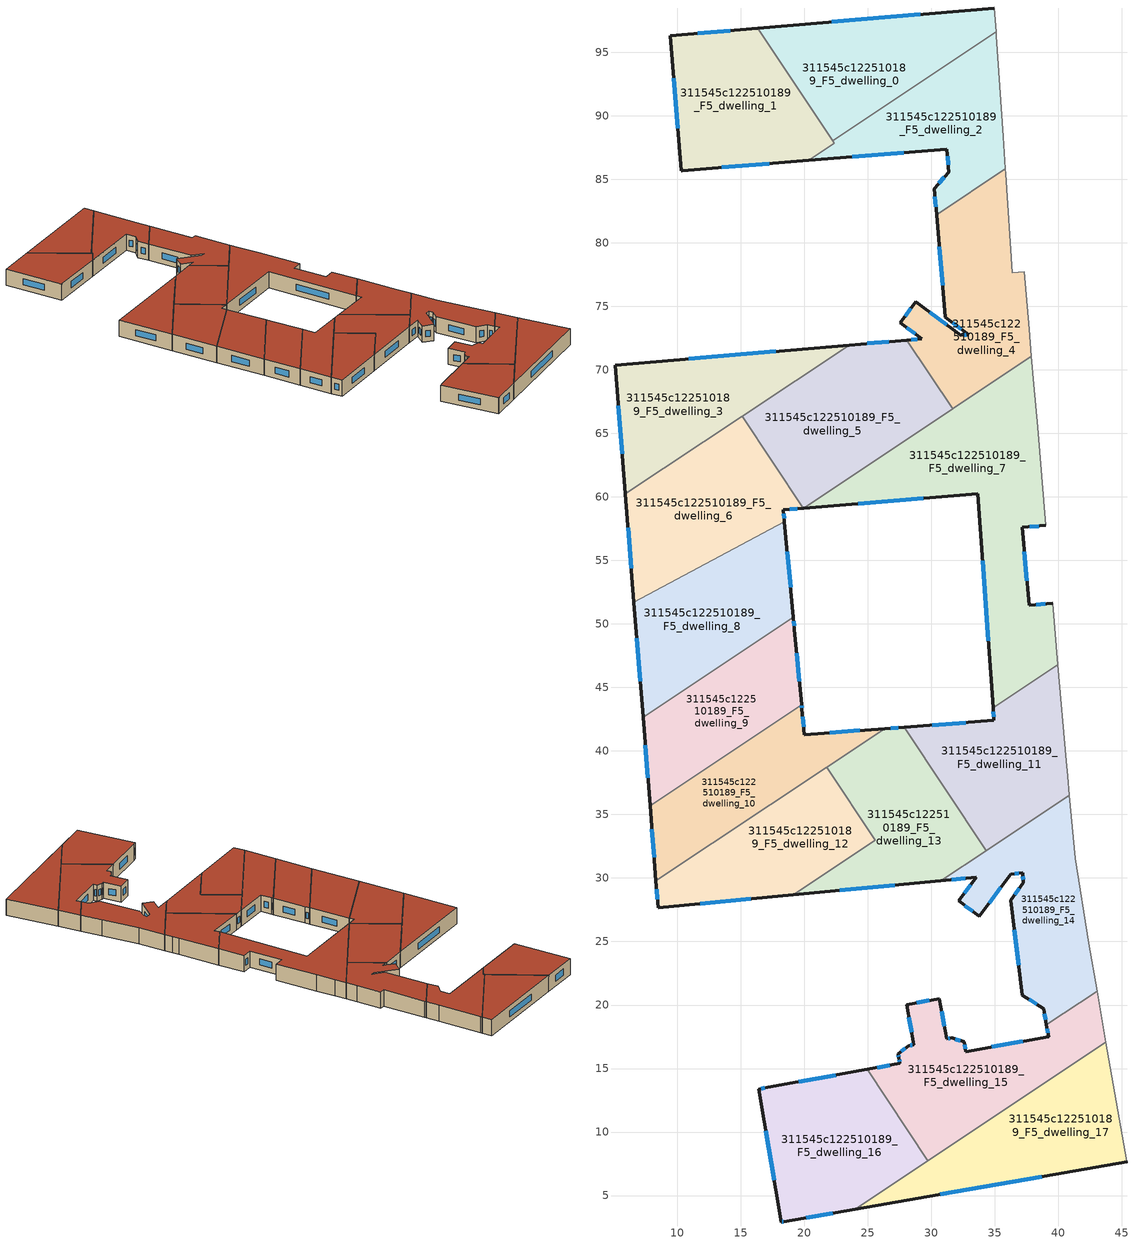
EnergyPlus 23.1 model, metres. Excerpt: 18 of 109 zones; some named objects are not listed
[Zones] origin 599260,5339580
311545c122510189_F5_dwelling_0
 floor to 311545c122510189_F4_dwelling_0 (EU_floor_Construction): 34.98,98.5 35.11,96.61 22.24,88.04 16.34,96.9 z15
 wall outside (EU_wall_Construction): 34.98,98.5 16.34,96.9 z15:18
 wall adiabatic (EU_wall_Construction): 35.11,96.61 34.98,98.5 z15:18
 wall to 311545c122510189_F5_dwelling_2 (EU_wall_Construction): 22.24,88.04 35.11,96.61 z15:18
 wall to 311545c122510189_F5_dwelling_1 (EU_wall_Construction): 16.34,96.9 22.24,88.04 z15:18
 window (EU_Window_Construction): 29.14,98 22.19,97.4 z15.94:17.06
 roof outside (EU_roof_Construction): 35.11,96.61 34.98,98.5 16.34,96.9 22.24,88.04 z18
311545c122510189_F5_dwelling_1
 floor to 311545c122510189_F4_dwelling_1 (EU_floor_Construction): 16.34,96.9 22.38,87.83 20.38,86.5 10.38,85.69 10.32,85.69 9.47,96.31 z15
 wall outside (EU_wall_Construction): 16.34,96.9 9.47,96.31 10.32,85.69 10.38,85.69 20.38,86.5 z15:18
 wall to 311545c122510189_F5_dwelling_2 (EU_wall_Construction): 20.38,86.5 22.38,87.83 22.24,88.04 z15:18
 window (EU_Window_Construction): 13.52,85.95 17.24,86.25 / 9.74,92.98 10.05,89.02 / 14.19,96.72 11.63,96.5 z15.94:17.06
 roof outside (EU_roof_Construction): 22.38,87.83 16.34,96.9 9.47,96.31 10.32,85.69 10.38,85.69 20.38,86.5 z18
311545c122510189_F5_dwelling_10
 floor to 311545c122510189_F4_dwelling_10 (EU_floor_Construction): 26.35,41.76 8.33,29.76 7.86,35.71 19.79,43.65 19.83,43.31 20.02,41.29 z15
 wall outside (EU_wall_Construction): 7.86,35.71 8.33,29.76 / 26.35,41.76 20.02,41.29 19.83,43.31 19.79,43.65 z15:18
 wall to 311545c122510189_F5_dwelling_9 (EU_wall_Construction): 19.79,43.65 7.86,35.71 z15:18
 wall to 311545c122510189_F5_dwelling_12 (EU_wall_Construction): 8.33,29.76 21.77,38.71 z15:18
 wall to 311545c122510189_F5_dwelling_13 (EU_wall_Construction): 21.77,38.71 26.35,41.76 z15:18
 window (EU_Window_Construction): 8.01,33.84 8.19,31.63 / 19.82,43.42 19.8,43.54 / 19.96,41.93 19.89,42.68 / 24.36,41.62 22,41.44 z15.94:17.06
 roof outside (EU_roof_Construction): 26.35,41.76 20.02,41.29 19.83,43.31 19.79,43.65 7.86,35.71 8.33,29.76 z18
311545c122510189_F5_dwelling_11
 floor to 311545c122510189_F4_dwelling_11 (EU_floor_Construction): 39.97,46.79 40.62,39.21 40.74,38.02 40.88,36.53 34.33,32.16 27.86,41.88 34.94,42.4 34.87,43.39 z15
 wall outside (EU_wall_Construction): 34.87,43.39 34.94,42.4 27.86,41.88 z15:18
 wall to 311545c122510189_F5_dwelling_13 (EU_wall_Construction): 27.86,41.88 34.33,32.16 z15:18
 wall to 311545c122510189_F5_dwelling_7 (EU_wall_Construction): 39.97,46.79 34.87,43.39 z15:18
 wall adiabatic (EU_wall_Construction): 40.88,36.53 40.74,38.02 40.62,39.21 39.97,46.79 z15:18
 wall to 311545c122510189_F5_dwelling_14 (EU_wall_Construction): 34.33,32.16 40.88,36.53 z15:18
 window (EU_Window_Construction): 32.72,42.24 30.08,42.04 / 34.89,43.08 34.92,42.71 z15.94:17.06
 roof outside (EU_roof_Construction): 40.88,36.53 40.74,38.02 40.62,39.21 39.97,46.79 34.87,43.39 34.94,42.4 27.86,41.88 34.33,32.16 z18
311545c122510189_F5_dwelling_12
 floor to 311545c122510189_F4_dwelling_12 (EU_floor_Construction): 21.77,38.71 25.59,32.98 19.14,28.68 8.5,27.68 8.33,29.76 z15
 wall outside (EU_wall_Construction): 8.33,29.76 8.5,27.68 19.14,28.68 z15:18
 wall to 311545c122510189_F5_dwelling_13 (EU_wall_Construction): 19.14,28.68 25.59,32.98 21.77,38.71 z15:18
 window (EU_Window_Construction): 11.83,27.99 15.8,28.37 / 8.38,29.11 8.45,28.33 z15.94:17.06
 roof outside (EU_roof_Construction): 25.59,32.98 21.77,38.71 8.33,29.76 8.5,27.68 19.14,28.68 z18
311545c122510189_F5_dwelling_13
 floor to 311545c122510189_F4_dwelling_13 (EU_floor_Construction): 27.86,41.88 34.33,32.16 30.75,29.78 19.14,28.68 25.59,32.98 21.77,38.71 26.35,41.76 z15
 wall outside (EU_wall_Construction): 27.86,41.88 26.35,41.76 / 19.14,28.68 30.75,29.78 z15:18
 wall to 311545c122510189_F5_dwelling_14 (EU_wall_Construction): 30.75,29.78 34.33,32.16 z15:18
 window (EU_Window_Construction): 27.39,41.84 26.82,41.8 / 22.78,29.03 27.11,29.44 z15.94:17.06
 roof outside (EU_roof_Construction): 34.33,32.16 27.86,41.88 26.35,41.76 21.77,38.71 25.59,32.98 19.14,28.68 30.75,29.78 z18
311545c122510189_F5_dwelling_14
 floor to 311545c122510189_F4_dwelling_14 (EU_floor_Construction): 40.88,36.53 41.32,31.55 42.39,24.87 43.06,21.09 39.07,18.43 38.84,19.7 37.18,20.78 36.25,28.26 37.25,29.62 37.2,30.39 36.28,30.31 33.77,26.98 32.15,28.2 33.54,30.05 30.75,29.78 z15
 wall outside (EU_wall_Construction): 30.75,29.78 33.54,30.05 32.15,28.2 33.77,26.98 36.28,30.31 37.2,30.39 37.25,29.62 36.25,28.26 37.18,20.78 38.84,19.7 39.07,18.43 z15:18
 wall adiabatic (EU_wall_Construction): 43.06,21.09 42.39,24.87 41.32,31.55 40.88,36.53 z15:18
 wall to 311545c122510189_F5_dwelling_15 (EU_wall_Construction): 39.07,18.43 43.06,21.09 z15:18
 window (EU_Window_Construction): 37.7,20.45 38.32,20.04 / 36.54,25.91 36.89,23.13 / 36.94,29.2 36.57,28.68 / 37.21,30.15 37.23,29.87 / 36.57,30.33 36.91,30.37 / 34.55,28.02 35.49,29.26 / 32.66,27.82 33.26,27.36 / 33.11,29.47 32.59,28.78 / 31.63,29.86 32.67,29.96 / 38.91,19.3 39,18.83 z15.94:17.06
 roof outside (EU_roof_Construction): 43.06,21.09 42.39,24.87 41.32,31.55 40.88,36.53 30.75,29.78 33.54,30.05 32.15,28.2 33.77,26.98 36.28,30.31 37.2,30.39 37.25,29.62 36.25,28.26 37.18,20.78 38.84,19.7 39.07,18.43 z18
311545c122510189_F5_dwelling_15
 floor to 311545c122510189_F4_dwelling_15 (EU_floor_Construction): 43.06,21.09 43.76,17.08 29.74,7.74 24.95,14.93 27.54,15.4 27.46,15.83 27.4,16.15 28.21,16.8 28.64,16.88 28.07,20.04 30.64,20.5 31.21,17.34 31.6,17.41 32.59,17.09 32.72,16.34 39.24,17.52 39.07,18.43 z15
 wall outside (EU_wall_Construction): 39.07,18.43 39.24,17.52 32.72,16.34 32.59,17.09 31.6,17.41 31.21,17.34 30.64,20.5 28.07,20.04 28.64,16.88 28.21,16.8 27.4,16.15 27.46,15.83 27.54,15.4 24.95,14.93 z15:18
 wall adiabatic (EU_wall_Construction): 43.76,17.08 43.06,21.09 z15:18
 wall to 311545c122510189_F5_dwelling_16 (EU_wall_Construction): 24.95,14.93 29.74,7.74 z15:18
 wall to 311545c122510189_F5_dwelling_17 (EU_wall_Construction): 29.74,7.74 43.76,17.08 z15:18
 window (EU_Window_Construction): 27.96,16.6 27.65,16.36 / 28.5,16.85 28.35,16.82 / 28.25,19.05 28.46,17.87 / 29.83,20.36 28.87,20.18 / 31.03,18.33 30.82,19.51 / 31.48,17.38 31.33,17.36 / 32.28,17.19 31.91,17.31 / 32.68,16.57 32.63,16.86 / 37.2,17.15 34.76,16.71 / 39.13,18.15 39.19,17.81 / 26.73,15.25 25.76,15.07 / 27.48,15.7 27.51,15.53 / 27.41,16.05 27.44,15.93 z15.94:17.06
 roof outside (EU_roof_Construction): 43.76,17.08 43.06,21.09 39.07,18.43 39.24,17.52 32.72,16.34 32.59,17.09 31.6,17.41 31.21,17.34 30.64,20.5 28.07,20.04 28.64,16.88 28.21,16.8 27.4,16.15 27.46,15.83 27.54,15.4 24.95,14.93 29.74,7.74 z18
311545c122510189_F5_dwelling_16
 floor to 311545c122510189_F4_dwelling_16 (EU_floor_Construction): 24.95,14.93 29.74,7.74 24.02,3.93 18.4,2.95 18.2,2.92 16.41,13.38 17.12,13.51 z15
 wall outside (EU_wall_Construction): 24.95,14.93 17.12,13.51 16.41,13.38 18.2,2.92 18.4,2.95 24.02,3.93 z15:18
 wall to 311545c122510189_F5_dwelling_17 (EU_wall_Construction): 24.02,3.93 29.74,7.74 z15:18
 window (EU_Window_Construction): 18.26,2.93 18.33,2.94 / 16.97,10.1 17.63,6.2 / 16.9,13.47 16.63,13.42 / 22.5,14.48 19.58,13.95 / 20.16,3.26 22.26,3.62 z15.94:17.06
 roof outside (EU_roof_Construction): 29.74,7.74 24.95,14.93 17.12,13.51 16.41,13.38 18.2,2.92 18.4,2.95 24.02,3.93 z18
311545c122510189_F5_dwelling_17
 floor to 311545c122510189_F4_dwelling_17 (EU_floor_Construction): 43.76,17.08 45.41,7.7 45.43,7.67 24.02,3.93 z15
 wall outside (EU_wall_Construction): 24.02,3.93 45.43,7.67 z15:18
 wall adiabatic (EU_wall_Construction): 45.43,7.67 45.41,7.7 43.76,17.08 z15:18
 window (EU_Window_Construction): 30.73,5.1 38.72,6.5 z15.94:17.06
 roof outside (EU_roof_Construction): 45.43,7.67 45.41,7.7 43.76,17.08 24.02,3.93 z18
311545c122510189_F5_dwelling_2
 floor to 311545c122510189_F4_dwelling_2 (EU_floor_Construction): 35.11,96.61 35.13,96.33 35.67,88.36 35.83,85.82 30.42,82.22 30.24,84.28 31.39,85.58 31.24,87.38 20.38,86.5 22.38,87.83 22.24,88.04 z15
 wall outside (EU_wall_Construction): 20.38,86.5 31.24,87.38 31.39,85.58 30.24,84.28 30.42,82.22 z15:18
 wall adiabatic (EU_wall_Construction): 35.83,85.82 35.67,88.36 35.13,96.33 35.11,96.61 z15:18
 wall to 311545c122510189_F5_dwelling_4 (EU_wall_Construction): 30.42,82.22 35.83,85.82 z15:18
 window (EU_Window_Construction): 30.3,83.63 30.37,82.86 / 31.03,85.17 30.6,84.69 / 31.29,86.82 31.34,86.14 / 23.78,86.78 27.83,87.1 z15.94:17.06
 roof outside (EU_roof_Construction): 35.83,85.82 35.67,88.36 35.13,96.33 35.11,96.61 22.24,88.04 22.38,87.83 20.38,86.5 31.24,87.38 31.39,85.58 30.24,84.28 30.42,82.22 z18
311545c122510189_F5_dwelling_3
 floor to 311545c122510189_F4_dwelling_3 (EU_floor_Construction): 23.54,71.96 5.93,60.24 5.13,70.37 z15
 wall outside (EU_wall_Construction): 23.54,71.96 5.13,70.37 5.93,60.24 z15:18
 wall to 311545c122510189_F5_dwelling_6 (EU_wall_Construction): 5.93,60.24 15.12,66.35 z15:18
 wall to 311545c122510189_F5_dwelling_5 (EU_wall_Construction): 15.12,66.35 23.54,71.96 z15:18
 window (EU_Window_Construction): 5.38,67.2 5.68,63.41 / 17.77,71.46 10.9,70.87 z15.94:17.06
 roof outside (EU_roof_Construction): 23.54,71.96 5.13,70.37 5.93,60.24 z18
311545c122510189_F5_dwelling_4
 floor to 311545c122510189_F4_dwelling_4 (EU_floor_Construction): 35.83,85.82 35.86,85.45 36.39,77.66 37.33,77.74 37.72,73.19 37.9,71.07 31.69,66.93 28.08,72.35 29.26,72.46 27.56,73.72 28.78,75.36 32.33,72.72 32.95,72.77 31.12,74.14 30.42,82.22 z15
 wall outside (EU_wall_Construction): 30.42,82.22 31.12,74.14 32.95,72.77 32.33,72.72 28.78,75.36 27.56,73.72 29.26,72.46 28.08,72.35 z15:18
 wall adiabatic (EU_wall_Construction): 37.9,71.07 37.72,73.19 37.33,77.74 36.39,77.66 35.86,85.45 35.83,85.82 z15:18
 wall to 311545c122510189_F5_dwelling_5 (EU_wall_Construction): 28.08,72.35 31.69,66.93 z15:18
 wall to 311545c122510189_F5_dwelling_7 (EU_wall_Construction): 31.69,66.93 37.9,71.07 z15:18
 window (EU_Window_Construction): 32.76,72.76 32.52,72.74 / 31.69,73.71 32.38,73.2 / 30.64,79.69 30.9,76.67 / 28.89,72.42 28.45,72.39 / 28.09,73.33 28.73,72.85 / 28.39,74.85 27.94,74.24 / 31.22,73.55 29.89,74.53 z15.94:17.06
 roof outside (EU_roof_Construction): 37.9,71.07 37.72,73.19 37.33,77.74 36.39,77.66 35.86,85.45 35.83,85.82 30.42,82.22 31.12,74.14 32.95,72.77 32.33,72.72 28.78,75.36 27.56,73.72 29.26,72.46 28.08,72.35 31.69,66.93 z18
311545c122510189_F5_dwelling_5
 floor to 311545c122510189_F4_dwelling_5 (EU_floor_Construction): 28.08,72.35 31.69,66.93 19.96,59.12 19.93,59.12 15.12,66.35 23.54,71.96 z15
 wall outside (EU_wall_Construction): 19.93,59.12 19.96,59.12 / 28.08,72.35 23.54,71.96 z15:18
 wall to 311545c122510189_F5_dwelling_6 (EU_wall_Construction): 15.12,66.35 19.93,59.12 z15:18
 wall to 311545c122510189_F5_dwelling_7 (EU_wall_Construction): 19.96,59.12 31.69,66.93 z15:18
 window (EU_Window_Construction): 26.66,72.23 24.96,72.08 z15.94:17.06
 roof outside (EU_roof_Construction): 31.69,66.93 28.08,72.35 23.54,71.96 15.12,66.35 19.93,59.12 19.96,59.12 z18
311545c122510189_F5_dwelling_6
 floor to 311545c122510189_F4_dwelling_6 (EU_floor_Construction): 15.12,66.35 19.93,59.12 18.35,58.99 18.44,58.04 6.6,51.71 5.93,60.24 z15
 wall outside (EU_wall_Construction): 18.44,58.04 18.35,58.99 19.93,59.12 / 5.93,60.24 6.6,51.71 z15:18
 wall to 311545c122510189_F5_dwelling_8 (EU_wall_Construction): 6.6,51.71 18.44,58.04 z15:18
 window (EU_Window_Construction): 18.85,59.03 19.44,59.08 / 18.41,58.34 18.38,58.69 / 6.14,57.56 6.39,54.39 z15.94:17.06
 roof outside (EU_roof_Construction): 18.44,58.04 18.35,58.99 19.93,59.12 15.12,66.35 5.93,60.24 6.6,51.71 z18
311545c122510189_F5_dwelling_7
 floor to 311545c122510189_F4_dwelling_7 (EU_floor_Construction): 37.9,71.07 38.08,68.87 38.38,65.48 39.03,57.76 37.17,57.6 37.71,51.47 39.56,51.63 39.97,46.79 34.87,43.39 33.68,60.25 19.96,59.12 z15
 wall outside (EU_wall_Construction): 39.56,51.63 37.71,51.47 37.17,57.6 39.03,57.76 / 19.96,59.12 33.68,60.25 34.87,43.39 z15:18
 wall adiabatic (EU_wall_Construction): 39.97,46.79 39.56,51.63 / 39.03,57.76 38.38,65.48 38.08,68.87 37.9,71.07 z15:18
 window (EU_Window_Construction): 37.76,57.65 38.45,57.71 / 37.54,53.39 37.34,55.68 / 38.98,51.58 38.29,51.52 / 34.05,54.96 34.49,48.67 / 24.26,59.48 29.38,59.89 z15.94:17.06
 roof outside (EU_roof_Construction): 39.97,46.79 39.56,51.63 37.71,51.47 37.17,57.6 39.03,57.76 38.38,65.48 38.08,68.87 37.9,71.07 19.96,59.12 33.68,60.25 34.87,43.39 z18
311545c122510189_F5_dwelling_8
 floor to 311545c122510189_F4_dwelling_8 (EU_floor_Construction): 18.44,58.04 19.15,50.53 7.32,42.64 6.6,51.71 z15
 wall outside (EU_wall_Construction): 19.15,50.53 18.44,58.04 / 6.6,51.71 7.32,42.64 z15:18
 wall to 311545c122510189_F5_dwelling_9 (EU_wall_Construction): 7.32,42.64 19.15,50.53 z15:18
 window (EU_Window_Construction): 18.93,52.88 18.66,55.69 / 6.83,48.87 7.09,45.49 z15.94:17.06
 roof outside (EU_roof_Construction): 19.15,50.53 18.44,58.04 6.6,51.71 7.32,42.64 z18
311545c122510189_F5_dwelling_9
 floor to 311545c122510189_F4_dwelling_9 (EU_floor_Construction): 19.15,50.53 19.23,49.57 19.79,43.65 7.86,35.71 7.32,42.64 z15
 wall outside (EU_wall_Construction): 19.79,43.65 19.23,49.57 19.15,50.53 / 7.32,42.64 7.86,35.71 z15:18
 window (EU_Window_Construction): 19.21,49.87 19.18,50.23 / 19.62,45.51 19.41,47.71 / 7.49,40.47 7.69,37.88 z15.94:17.06
 roof outside (EU_roof_Construction): 19.79,43.65 19.23,49.57 19.15,50.53 7.32,42.64 7.86,35.71 z18
[Building]
EU S2 Campaign: North Axis=0; Terrain=City; Solar Distribution=FullExterior
[Site:Location]
Vienna: Latitude=48; Longitude=16.5; Time Zone=1; Elevation=183
[SizingPeriod:WeatherFileDays]
AnnualSizingPeriod: Begin Month=1; Begin Day of Month=1; End Month=12; End Day of Month=31; Day of Week for Start Day=Monday; Use Weather File Daylight Saving Period=No; Use Weather File Rain and Snow Indicators=No
[MATERIAL]
EU_InternalMass_Material: Roughness=MediumRough; Thickness=0.1; Conductivity=1; Density=1800; Specific Heat=900; Thermal Absorptance=0.9; Solar Absorptance=0.7; Visible Absorptance=0.7
[MATERIAL:NOMASS] Roughness=MediumRough; Thermal Absorptance=0.9; Solar Absorptance=0.7; Visible Absorptance=0.7
Name | Thermal Resistance
EU_wall_NoMass | 0.914258
EU_roof_NoMass | 0.954009
EU_floor_NoMass | 1.09711
[WINDOWMATERIAL:SIMPLEGLAZINGSYSTEM]
EU_Window_SimpleGlazing: UFactor=2.09642; Solar Heat Gain Coefficient=0.65; Visible Transmittance=0.65
[CONSTRUCTION]
EU_wall_Construction: EU_wall_NoMass
EU_roof_Construction: EU_roof_NoMass
EU_floor_Construction: EU_floor_NoMass
EU_Window_Construction: EU_Window_SimpleGlazing
EU_InternalMass_Construction: EU_InternalMass_Material
[ZONE] Type=1; Multiplier=1; Ceiling Height=autocalculate; Floor Area=autocalculate; Part of Total Floor Area=Yes
Name | Volume
311545c122510189_F5_dwelling_0 | 299.782
311545c122510189_F5_dwelling_1 | 311.32
311545c122510189_F5_dwelling_10 | 258.295
311545c122510189_F5_dwelling_11 | 295.925
311545c122510189_F5_dwelling_12 | 280.53
311545c122510189_F5_dwelling_13 | 295.909
311545c122510189_F5_dwelling_14 | 290.134
311545c122510189_F5_dwelling_15 | 321.895
311545c122510189_F5_dwelling_16 | 321.857
311545c122510189_F5_dwelling_17 | 311.333
311545c122510189_F5_dwelling_2 | 260.958
311545c122510189_F5_dwelling_3 | 281.851
311545c122510189_F5_dwelling_4 | 320.472
311545c122510189_F5_dwelling_5 | 355.345
311545c122510189_F5_dwelling_6 | 324.413
311545c122510189_F5_dwelling_7 | 503.528
311545c122510189_F5_dwelling_8 | 309.697
311545c122510189_F5_dwelling_9 | 260.325
[INTERNALMASS] Construction=EU_InternalMass_Construction
Name | Zone or ZoneList | Surface Area
311545c122510189_F5_dwelling_0_EU_InternalMass | 311545c122510189_F5_dwelling_0 | 99.9228
311545c122510189_F5_dwelling_1_EU_InternalMass | 311545c122510189_F5_dwelling_1 | 103.773
311545c122510189_F5_dwelling_2_EU_InternalMass | 311545c122510189_F5_dwelling_2 | 86.988
311545c122510189_F5_dwelling_3_EU_InternalMass | 311545c122510189_F5_dwelling_3 | 93.9516
311545c122510189_F5_dwelling_4_EU_InternalMass | 311545c122510189_F5_dwelling_4 | 106.824
311545c122510189_F5_dwelling_5_EU_InternalMass | 311545c122510189_F5_dwelling_5 | 118.447
311545c122510189_F5_dwelling_6_EU_InternalMass | 311545c122510189_F5_dwelling_6 | 108.129
311545c122510189_F5_dwelling_7_EU_InternalMass | 311545c122510189_F5_dwelling_7 | 167.845
311545c122510189_F5_dwelling_8_EU_InternalMass | 311545c122510189_F5_dwelling_8 | 103.227
311545c122510189_F5_dwelling_9_EU_InternalMass | 311545c122510189_F5_dwelling_9 | 86.7707
311545c122510189_F5_dwelling_10_EU_InternalMass | 311545c122510189_F5_dwelling_10 | 86.1005
311545c122510189_F5_dwelling_11_EU_InternalMass | 311545c122510189_F5_dwelling_11 | 98.6419
311545c122510189_F5_dwelling_12_EU_InternalMass | 311545c122510189_F5_dwelling_12 | 93.5087
311545c122510189_F5_dwelling_13_EU_InternalMass | 311545c122510189_F5_dwelling_13 | 98.6368
311545c122510189_F5_dwelling_14_EU_InternalMass | 311545c122510189_F5_dwelling_14 | 96.712
311545c122510189_F5_dwelling_15_EU_InternalMass | 311545c122510189_F5_dwelling_15 | 107.296
311545c122510189_F5_dwelling_16_EU_InternalMass | 311545c122510189_F5_dwelling_16 | 107.286
311545c122510189_F5_dwelling_17_EU_InternalMass | 311545c122510189_F5_dwelling_17 | 103.778
[OTHEREQUIPMENT] Fuel Type=Electricity; Design Level Calculation Method=Watts/Area; Power per Zone Floor Area=1; Fraction Latent=0; Fraction Radiant=0; Fraction Lost=0; Carbon Dioxide Generation Rate=0; EndUse Subcategory=EU_Step8_InternalGains
Name | Zone or ZoneList or Space or SpaceList | Schedule
EU_Step8_InternalGain_311545c122510189_F5_dwelling_0_f000 | 311545c122510189_F5_dwelling_0 | EU_Step8_GainSchedule_311545c122510189_F5_dwelling_0_f000
EU_Step8_InternalGain_311545c122510189_F5_dwelling_1_f000 | 311545c122510189_F5_dwelling_1 | EU_Step8_GainSchedule_311545c122510189_F5_dwelling_1_f000
EU_Step8_InternalGain_311545c122510189_F5_dwelling_2_f000 | 311545c122510189_F5_dwelling_2 | EU_Step8_GainSchedule_311545c122510189_F5_dwelling_2_f000
EU_Step8_InternalGain_311545c122510189_F5_dwelling_3_f000 | 311545c122510189_F5_dwelling_3 | EU_Step8_GainSchedule_311545c122510189_F5_dwelling_3_f000
EU_Step8_InternalGain_311545c122510189_F5_dwelling_4_f000 | 311545c122510189_F5_dwelling_4 | EU_Step8_GainSchedule_311545c122510189_F5_dwelling_4_f000
EU_Step8_InternalGain_311545c122510189_F5_dwelling_5_f000 | 311545c122510189_F5_dwelling_5 | EU_Step8_GainSchedule_311545c122510189_F5_dwelling_5_f000
EU_Step8_InternalGain_311545c122510189_F5_dwelling_6_f000 | 311545c122510189_F5_dwelling_6 | EU_Step8_GainSchedule_311545c122510189_F5_dwelling_6_f000
EU_Step8_InternalGain_311545c122510189_F5_dwelling_7_f000 | 311545c122510189_F5_dwelling_7 | EU_Step8_GainSchedule_311545c122510189_F5_dwelling_7_f000
EU_Step8_InternalGain_311545c122510189_F5_dwelling_8_f000 | 311545c122510189_F5_dwelling_8 | EU_Step8_GainSchedule_311545c122510189_F5_dwelling_8_f000
EU_Step8_InternalGain_311545c122510189_F5_dwelling_9_f000 | 311545c122510189_F5_dwelling_9 | EU_Step8_GainSchedule_311545c122510189_F5_dwelling_9_f000
EU_Step8_InternalGain_311545c122510189_F5_dwelling_10_f000 | 311545c122510189_F5_dwelling_10 | EU_Step8_GainSchedule_311545c122510189_F5_dwelling_10_f000
EU_Step8_InternalGain_311545c122510189_F5_dwelling_11_f000 | 311545c122510189_F5_dwelling_11 | EU_Step8_GainSchedule_311545c122510189_F5_dwelling_11_f000
EU_Step8_InternalGain_311545c122510189_F5_dwelling_12_f000 | 311545c122510189_F5_dwelling_12 | EU_Step8_GainSchedule_311545c122510189_F5_dwelling_12_f000
EU_Step8_InternalGain_311545c122510189_F5_dwelling_13_f000 | 311545c122510189_F5_dwelling_13 | EU_Step8_GainSchedule_311545c122510189_F5_dwelling_13_f000
EU_Step8_InternalGain_311545c122510189_F5_dwelling_14_f000 | 311545c122510189_F5_dwelling_14 | EU_Step8_GainSchedule_311545c122510189_F5_dwelling_14_f000
EU_Step8_InternalGain_311545c122510189_F5_dwelling_15_f000 | 311545c122510189_F5_dwelling_15 | EU_Step8_GainSchedule_311545c122510189_F5_dwelling_15_f000
EU_Step8_InternalGain_311545c122510189_F5_dwelling_16_f000 | 311545c122510189_F5_dwelling_16 | EU_Step8_GainSchedule_311545c122510189_F5_dwelling_16_f000
EU_Step8_InternalGain_311545c122510189_F5_dwelling_17_f000 | 311545c122510189_F5_dwelling_17 | EU_Step8_GainSchedule_311545c122510189_F5_dwelling_17_f000
[ZONEVENTILATION:DESIGNFLOWRATE] Schedule=EU_AlwaysOn; Design Flow Rate Calculation Method=AirChanges/Hour; Air Changes per Hour=0.546891; Ventilation Type=Natural; Fan Pressure Rise=0; Fan Total Efficiency=1; Constant Term Coefficient=1; Temperature Term Coefficient=0; Velocity Term Coefficient=0; Velocity Squared Term Coefficient=0; Minimum Indoor Temperature=-100; Maximum Indoor Temperature=100; Delta Temperature=-100; Minimum Outdoor Temperature=-100; Maximum Outdoor Temperature=100; Maximum Wind Speed=40
Name | Zone or ZoneList or Space or SpaceList
EU_ConstantAir_311545c122510189_F5_dwelling_0 | 311545c122510189_F5_dwelling_0
EU_ConstantAir_311545c122510189_F5_dwelling_1 | 311545c122510189_F5_dwelling_1
EU_ConstantAir_311545c122510189_F5_dwelling_2 | 311545c122510189_F5_dwelling_2
EU_ConstantAir_311545c122510189_F5_dwelling_3 | 311545c122510189_F5_dwelling_3
EU_ConstantAir_311545c122510189_F5_dwelling_4 | 311545c122510189_F5_dwelling_4
EU_ConstantAir_311545c122510189_F5_dwelling_5 | 311545c122510189_F5_dwelling_5
EU_ConstantAir_311545c122510189_F5_dwelling_6 | 311545c122510189_F5_dwelling_6
EU_ConstantAir_311545c122510189_F5_dwelling_7 | 311545c122510189_F5_dwelling_7
EU_ConstantAir_311545c122510189_F5_dwelling_8 | 311545c122510189_F5_dwelling_8
EU_ConstantAir_311545c122510189_F5_dwelling_9 | 311545c122510189_F5_dwelling_9
EU_ConstantAir_311545c122510189_F5_dwelling_10 | 311545c122510189_F5_dwelling_10
EU_ConstantAir_311545c122510189_F5_dwelling_11 | 311545c122510189_F5_dwelling_11
EU_ConstantAir_311545c122510189_F5_dwelling_12 | 311545c122510189_F5_dwelling_12
EU_ConstantAir_311545c122510189_F5_dwelling_13 | 311545c122510189_F5_dwelling_13
EU_ConstantAir_311545c122510189_F5_dwelling_14 | 311545c122510189_F5_dwelling_14
EU_ConstantAir_311545c122510189_F5_dwelling_15 | 311545c122510189_F5_dwelling_15
EU_ConstantAir_311545c122510189_F5_dwelling_16 | 311545c122510189_F5_dwelling_16
EU_ConstantAir_311545c122510189_F5_dwelling_17 | 311545c122510189_F5_dwelling_17
[HVACTEMPLATE:ZONE:IDEALLOADSAIRSYSTEM] System Availability Schedule=EU_AlwaysOn; Maximum Heating Supply Air Temperature=50; Minimum Cooling Supply Air Temperature=13; Maximum Heating Supply Air Humidity Ratio=0.0156; Minimum Cooling Supply Air Humidity Ratio=0.0077; Heating Limit=NoLimit; Cooling Limit=NoLimit; Heating Availability Schedule=EU_AlwaysOn; Cooling Availability Schedule=EU_CoolingOff; Dehumidification Control Type=ConstantSensibleHeatRatio; Cooling Sensible Heat Ratio=0.7; Dehumidification Setpoint=60; Humidification Control Type=None; Humidification Setpoint=30; Outdoor Air Method=None; Outdoor Air Flow Rate per Person=0.00944; Outdoor Air Flow Rate per Zone Floor Area=0; Outdoor Air Flow Rate per Zone=0; Demand Controlled Ventilation Type=None; Outdoor Air Economizer Type=NoEconomizer; Heat Recovery Type=None; Sensible Heat Recovery Effectiveness=0.7; Latent Heat Recovery Effectiveness=0.65
Name | Template Thermostat
311545c122510189_F5_dwelling_0 | EU_HeatOnly_311545c122510189_F5_dwelling_0
311545c122510189_F5_dwelling_1 | EU_HeatOnly_311545c122510189_F5_dwelling_1
311545c122510189_F5_dwelling_2 | EU_HeatOnly_311545c122510189_F5_dwelling_2
311545c122510189_F5_dwelling_3 | EU_HeatOnly_311545c122510189_F5_dwelling_3
311545c122510189_F5_dwelling_4 | EU_HeatOnly_311545c122510189_F5_dwelling_4
311545c122510189_F5_dwelling_5 | EU_HeatOnly_311545c122510189_F5_dwelling_5
311545c122510189_F5_dwelling_6 | EU_HeatOnly_311545c122510189_F5_dwelling_6
311545c122510189_F5_dwelling_7 | EU_HeatOnly_311545c122510189_F5_dwelling_7
311545c122510189_F5_dwelling_8 | EU_HeatOnly_311545c122510189_F5_dwelling_8
311545c122510189_F5_dwelling_9 | EU_HeatOnly_311545c122510189_F5_dwelling_9
311545c122510189_F5_dwelling_10 | EU_HeatOnly_311545c122510189_F5_dwelling_10
311545c122510189_F5_dwelling_11 | EU_HeatOnly_311545c122510189_F5_dwelling_11
311545c122510189_F5_dwelling_12 | EU_HeatOnly_311545c122510189_F5_dwelling_12
311545c122510189_F5_dwelling_13 | EU_HeatOnly_311545c122510189_F5_dwelling_13
311545c122510189_F5_dwelling_14 | EU_HeatOnly_311545c122510189_F5_dwelling_14
311545c122510189_F5_dwelling_15 | EU_HeatOnly_311545c122510189_F5_dwelling_15
311545c122510189_F5_dwelling_16 | EU_HeatOnly_311545c122510189_F5_dwelling_16
311545c122510189_F5_dwelling_17 | EU_HeatOnly_311545c122510189_F5_dwelling_17
[SIZING:ZONE] Zone Cooling Design Supply Air Temperature Input Method=SupplyAirTemperature; Zone Cooling Design Supply Air Temperature=13; Zone Heating Design Supply Air Temperature Input Method=SupplyAirTemperature; Zone Heating Design Supply Air Temperature=50; Zone Cooling Design Supply Air Humidity Ratio=0.008; Zone Heating Design Supply Air Humidity Ratio=0.008; Cooling Design Air Flow Method=DesignDay; Cooling Design Air Flow Rate=0; Cooling Minimum Air Flow per Zone Floor Area=0.000762; Cooling Minimum Air Flow=0; Cooling Minimum Air Flow Fraction=0.2; Heating Design Air Flow Method=DesignDay; Heating Design Air Flow Rate=0; Heating Maximum Air Flow per Zone Floor Area=0.002032; Heating Maximum Air Flow=0.141576; Heating Maximum Air Flow Fraction=0.3; Account for Dedicated Outdoor Air System=No; Dedicated Outdoor Air System Control Strategy=NeutralSupplyAir; Dedicated Outdoor Air Low Setpoint Temperature for Design=autosize; Dedicated Outdoor Air High Setpoint Temperature for Design=autosize; Zone Load Sizing Method=Sensible Load Only No Latent Load; Zone Latent Cooling Design Supply Air Humidity Ratio Input Method=HumidityRatioDifference; Zone Cooling Design Supply Air Humidity Ratio Difference=0.005; Zone Latent Heating Design Supply Air Humidity Ratio Input Method=HumidityRatioDifference; Zone Humidification Design Supply Air Humidity Ratio Difference=0.005
311545c122510189_F5_dwelling_0; 311545c122510189_F5_dwelling_1; 311545c122510189_F5_dwelling_2; 311545c122510189_F5_dwelling_3; 311545c122510189_F5_dwelling_4; 311545c122510189_F5_dwelling_5; 311545c122510189_F5_dwelling_6; 311545c122510189_F5_dwelling_7; 311545c122510189_F5_dwelling_8; 311545c122510189_F5_dwelling_9; 311545c122510189_F5_dwelling_10; 311545c122510189_F5_dwelling_11; 311545c122510189_F5_dwelling_12; 311545c122510189_F5_dwelling_13; 311545c122510189_F5_dwelling_14; 311545c122510189_F5_dwelling_15; 311545c122510189_F5_dwelling_16; 311545c122510189_F5_dwelling_17
[SCHEDULE:CONSTANT]
Name | Hourly Value
EU_AlwaysOn | 1
EU_CoolingOff | 0
[SCHEDULE:FILE] Column Number=1; Rows to Skip at Top=0; Number of Hours of Data=8760; Column Separator=Comma; Interpolate to Timestep=No; Minutes per Item=60; Adjust Schedule for Daylight Savings=Yes
Name | File
EU_Step8_GainSchedule_311545c122510189_F5_dwelling_0_f000 | ../../schedules/311545c122510189/311545c122510189_F5_dwelling_0_f000_gain.csv
EU_Step8_GainSchedule_311545c122510189_F5_dwelling_1_f000 | ../../schedules/311545c122510189/311545c122510189_F5_dwelling_1_f000_gain.csv
EU_Step8_GainSchedule_311545c122510189_F5_dwelling_2_f000 | ../../schedules/311545c122510189/311545c122510189_F5_dwelling_2_f000_gain.csv
EU_Step8_GainSchedule_311545c122510189_F5_dwelling_3_f000 | ../../schedules/311545c122510189/311545c122510189_F5_dwelling_3_f000_gain.csv
EU_Step8_GainSchedule_311545c122510189_F5_dwelling_4_f000 | ../../schedules/311545c122510189/311545c122510189_F5_dwelling_4_f000_gain.csv
EU_Step8_GainSchedule_311545c122510189_F5_dwelling_5_f000 | ../../schedules/311545c122510189/311545c122510189_F5_dwelling_5_f000_gain.csv
EU_Step8_GainSchedule_311545c122510189_F5_dwelling_6_f000 | ../../schedules/311545c122510189/311545c122510189_F5_dwelling_6_f000_gain.csv
EU_Step8_GainSchedule_311545c122510189_F5_dwelling_7_f000 | ../../schedules/311545c122510189/311545c122510189_F5_dwelling_7_f000_gain.csv
EU_Step8_GainSchedule_311545c122510189_F5_dwelling_8_f000 | ../../schedules/311545c122510189/311545c122510189_F5_dwelling_8_f000_gain.csv
EU_Step8_GainSchedule_311545c122510189_F5_dwelling_9_f000 | ../../schedules/311545c122510189/311545c122510189_F5_dwelling_9_f000_gain.csv
EU_Step8_GainSchedule_311545c122510189_F5_dwelling_10_f000 | ../../schedules/311545c122510189/311545c122510189_F5_dwelling_10_f000_gain.csv
EU_Step8_GainSchedule_311545c122510189_F5_dwelling_11_f000 | ../../schedules/311545c122510189/311545c122510189_F5_dwelling_11_f000_gain.csv
EU_Step8_GainSchedule_311545c122510189_F5_dwelling_12_f000 | ../../schedules/311545c122510189/311545c122510189_F5_dwelling_12_f000_gain.csv
EU_Step8_GainSchedule_311545c122510189_F5_dwelling_13_f000 | ../../schedules/311545c122510189/311545c122510189_F5_dwelling_13_f000_gain.csv
EU_Step8_GainSchedule_311545c122510189_F5_dwelling_14_f000 | ../../schedules/311545c122510189/311545c122510189_F5_dwelling_14_f000_gain.csv
EU_Step8_GainSchedule_311545c122510189_F5_dwelling_15_f000 | ../../schedules/311545c122510189/311545c122510189_F5_dwelling_15_f000_gain.csv
EU_Step8_GainSchedule_311545c122510189_F5_dwelling_16_f000 | ../../schedules/311545c122510189/311545c122510189_F5_dwelling_16_f000_gain.csv
EU_Step8_GainSchedule_311545c122510189_F5_dwelling_17_f000 | ../../schedules/311545c122510189/311545c122510189_F5_dwelling_17_f000_gain.csv
